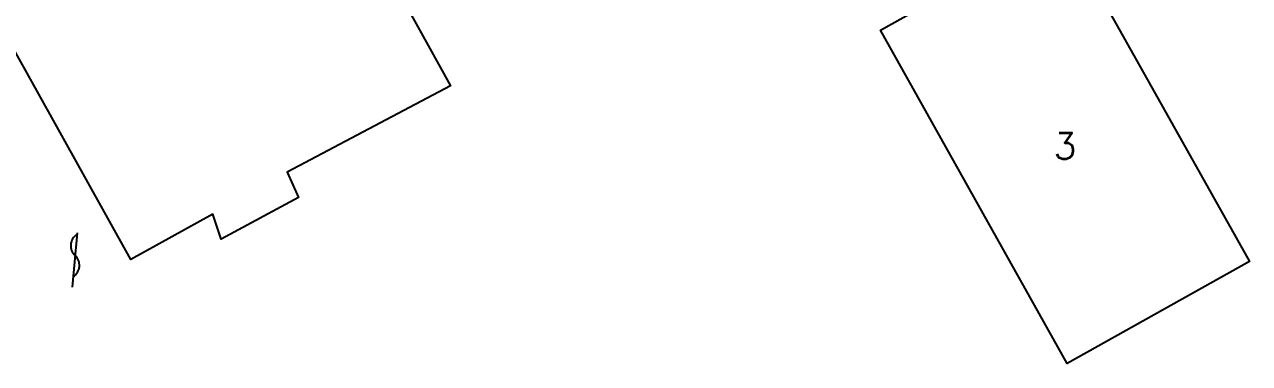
# Model space of a CAD drawing. Header units: millimetres. Extents: x 146997 to 148001, y 141998 to 143001.
# Drawn here: x 147428.8 to 147486.7, y 142733.5 to 142749.5 of the extents above; entities that cross this region are included whole.
import ezdxf
from ezdxf.enums import TextEntityAlignment as Align

# ---------------------------------------------------------------- set-up
doc = ezdxf.new("R2010")
doc.units = ezdxf.units.MM
doc.layers.get('0').update_dxf_attribs({"linetype": 'CONTINUOUS'})
for name, color, linetype in [('W0101', 7, 'CONTINUOUS'), ('W0310', 3, 'CONTINUOUS'), ('W0991', 7, 'CONTINUOUS')]:
    doc.layers.add(name, color=color, linetype=linetype)
doc.styles.get("Standard").update_dxf_attribs({"font": 'romans.shx', "width": 0.85})

# ---------------------------------------------------------------- blocks, each defined once
blk = doc.blocks.new('t310o')
at = {"color": 0, "linetype": 'Continuous'}
for centre, start, end in [((-0.5, 0.375), 216.8699, 323.1304), ((0.5, -0.375), 36.8699, 143.1303)]:
    blk.add_arc(centre, 0.625, start, end, dxfattribs=at)

msp = doc.modelspace()

# ---------------------------------------------------------------- linework, layer by layer
at = {"layer": 'W0101'}
msp.add_lwpolyline([(147438.962, 142764.667), (147448.964, 142746.592), (147441.244, 142742.505), (147441.775, 142741.312), (147438.122, 142739.343), (147437.726, 142740.529), (147433.852, 142738.383), (147417.984, 142766.907)], dxfattribs=at)
msp.add_lwpolyline([(147477.885, 142754.044), (147486.715, 142738.279), (147478.105, 142733.457), (147469.275, 142749.222)], close=True, dxfattribs=at)
at = {"layer": 'W0310'}
msp.add_lwpolyline([(147431.308, 142739.632), (147431.082, 142737.071)], dxfattribs=at)

# ---------------------------------------------------------------- block references
at = {"layer": 'W0310', "rotation": 264.9642465362019}
msp.add_blockref('t310o', (147431.214, 142738.565), dxfattribs=at)

# ---------------------------------------------------------------- texts
at = {"layer": 'W0991'}
msp.add_text('3', height=1.25, dxfattribs=at).set_placement((147477.995, 142743.75), align=Align.MIDDLE_CENTER)

doc.saveas('drawing.dxf')
